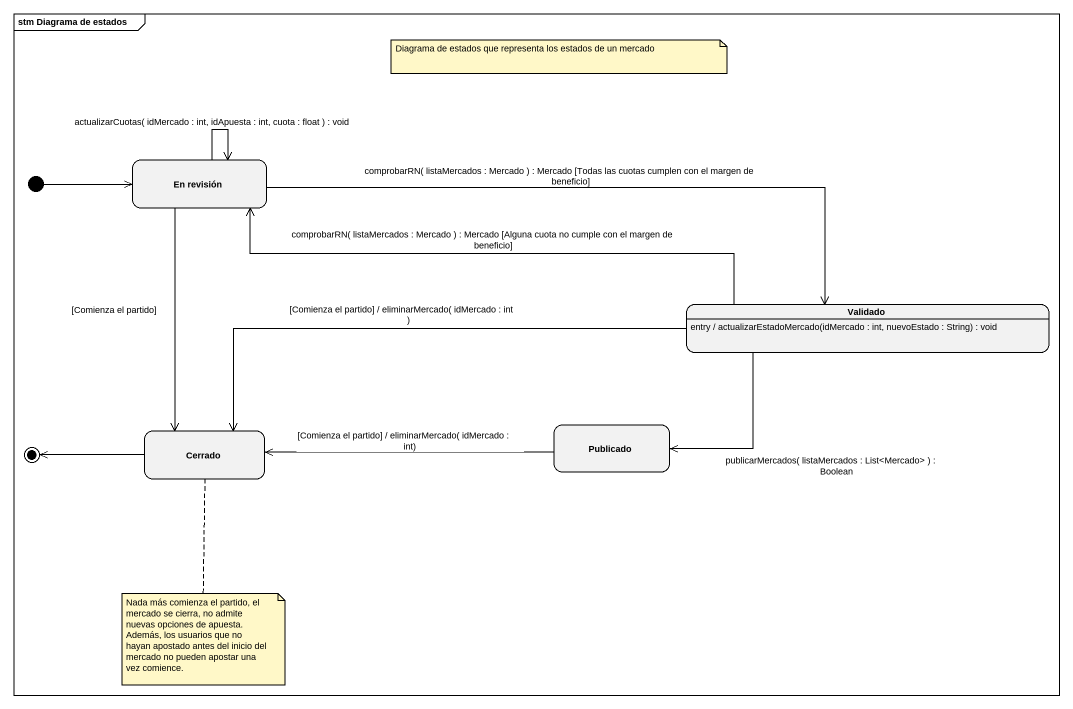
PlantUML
@startuml
mainframe stm Diagrama de estados
hide empty description
state "En revisión" as En_revisión
state Validado
Validado : entry / actualizarEstadoMercado(idMercado : int, nuevoEstado : String) : void
state Cerrado
state Publicado
[*] -right-> En_revisión
En_revisión --> En_revisión : actualizarCuotas( idMercado : int, idApuesta : int, cuota : float ) : void
En_revisión -right-> Validado : comprobarRN( listaMercados : Mercado ) : Mercado [Todas las cuotas cumplen con el margen de beneficio]
En_revisión --> Cerrado : [Comienza el partido]
Validado -left-> En_revisión : comprobarRN( listaMercados : Mercado ) : Mercado [Alguna cuota no cumple con el margen de beneficio]
Validado -left-> Cerrado : [Comienza el partido] / eliminarMercado( idMercado : int )
Validado -left-> Publicado : publicarMercados( listaMercados : List<Mercado> ) : Boolean
Publicado -left-> Cerrado : [Comienza el partido] / eliminarMercado( idMercado : int)
Cerrado -left-> [*]
note as N1
  Diagrama de estados que representa los estados de un mercado
end note
note bottom of Cerrado : Nada más comienza el partido, el mercado se cierra, no admite nuevas opciones de apuesta. Además, los usuarios que no hayan apostado antes del inicio del mercado no pueden apostar una vez comience.
@enduml
